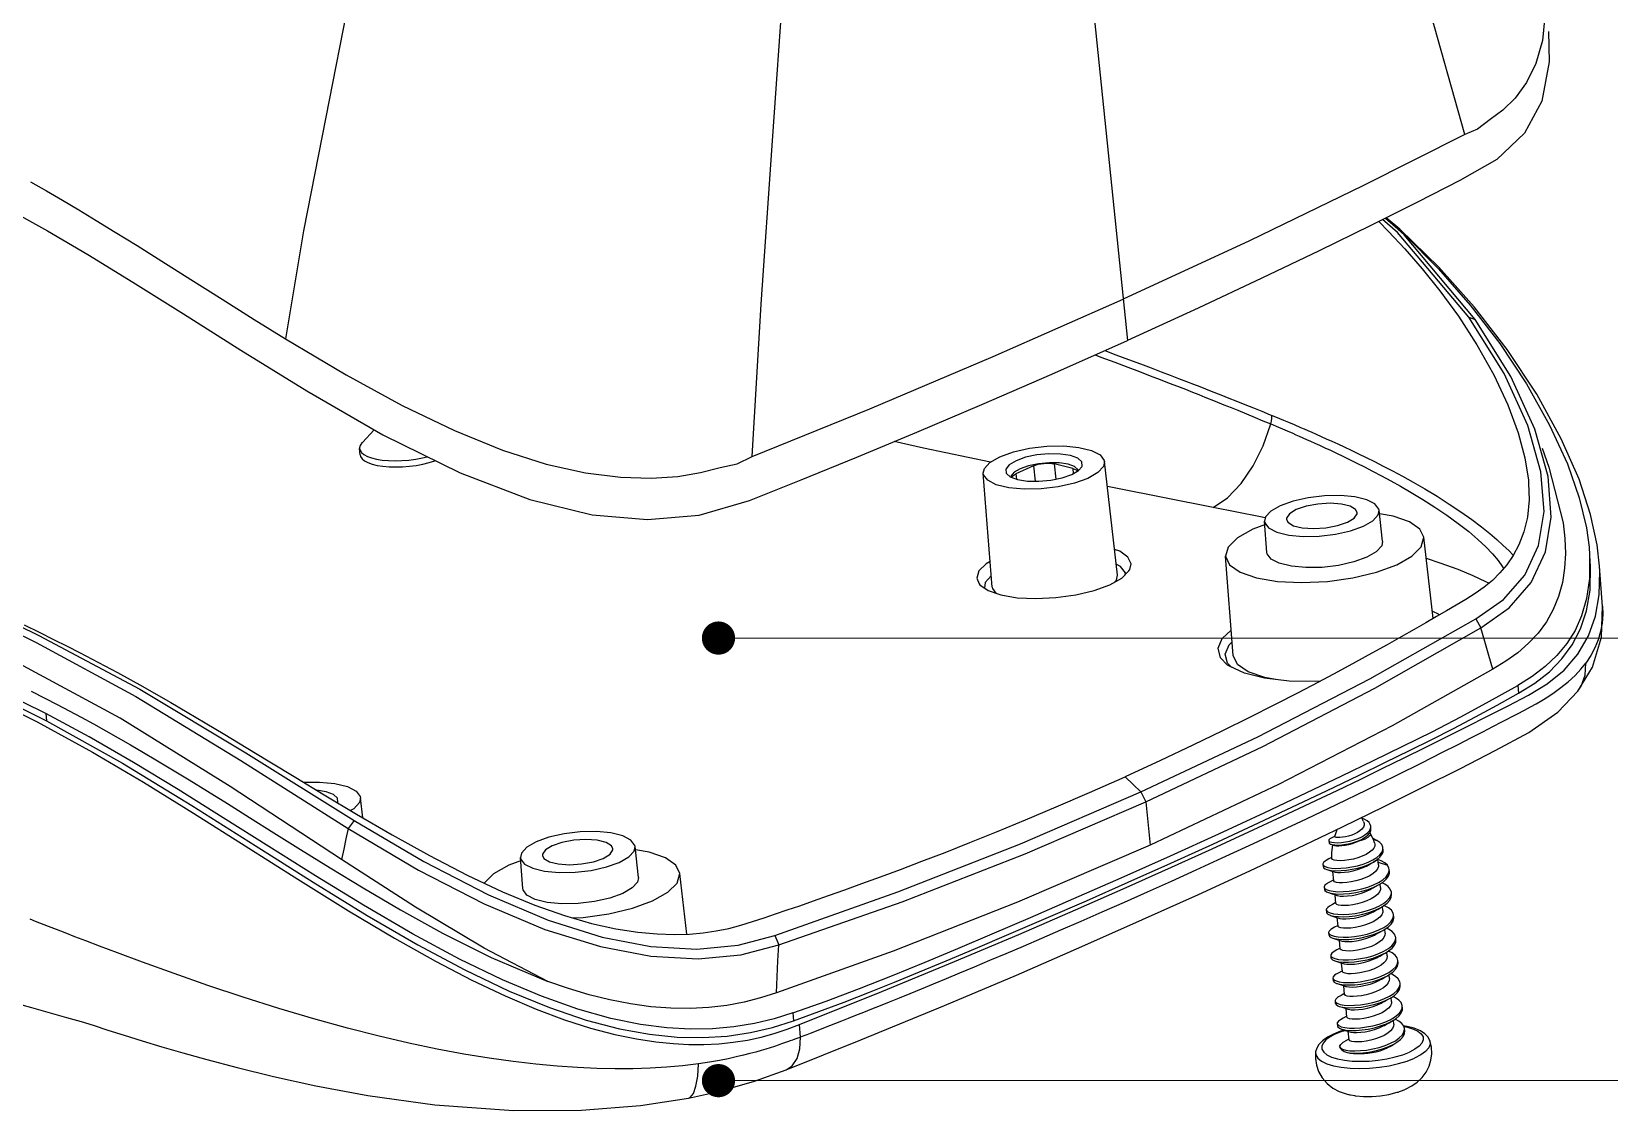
# Model space of a CAD drawing. Header units: millimetres. Extents: x 6239 to 6671, y 1393 to 1694.
# Drawn here: x 6541.1 to 6598.2, y 1492.2 to 1531.2 of the extents above; entities that cross this region are included whole.
import ezdxf

# ---------------------------------------------------------------- set-up
doc = ezdxf.new("R2010")
doc.units = ezdxf.units.MM
doc.layers.add('from', color=7, linetype='Continuous', lineweight=13)
doc.styles.add('ROMAND', font='romand.shx', dxfattribs={"width": 0.75, "bigfont": 'gbcbig.shx'})
doc.dimstyles.new('YanXiu', dxfattribs={"dimtxt": 2.5, "dimasz": 2.2, "dimexe": 1, "dimexo": 0, "dimgap": 0.66, "dimtad": 0, "dimzin": 9, "dimdsep": 46, "dimtxsty": 'ROMAND', "dimblk": 'CLOSEDBLANK', "dimcen": 0, "dimclrd": 3, "dimclre": 3, "dimclrt": 7, "dimazin": 2, "dimtfac": 1, "dimtofl": 0, "dimtmove": 0, "dimatfit": 3, "dimldrblk": 'CLOSEDBLANK', "dimfxl": 0, "dimlwd": 5, "dimlwe": 5, "dimarcsym": 0})

# ---------------------------------------------------------------- blocks, each defined once
blk = doc.blocks.new('_ClosedBlank')
at = {"color": 0, "linetype": 'ByBlock', "lineweight": -2}
for p, q in [((-1, 0.167), (0, 0)), ((-1, 0.167), (-1, -0.167)), ((0, 0), (-1, -0.167))]:
    blk.add_line(p, q, dxfattribs=at)
blk = doc.blocks.new('A$C0C2A059F')
at = {"color": 7, "linetype": 'Continuous'}
for p, q in [((133.769, 71.33), (136.025, 49.351)), ((151.263, 58.658), (149.593, 64.596)), ((153.035, 47.861), (151.437, 50.408)), ((151.438, 50.408), (151.728, 50.299)), ((154.106, 45.514), (153.035, 47.861)), ((139.293, 47.264), (139.805, 47.063)), ((139.805, 47.063), (140.235, 46.893)), ((139.514, 46.795), (139.982, 46.608)), ((139.982, 46.608), (140.375, 46.449)), ((140.235, 46.893), (140.598, 46.749)), ((140.375, 46.449), (140.71, 46.314)), ((140.598, 46.749), (140.91, 46.624)), ((140.91, 46.624), (141.32, 46.459)), ((141.32, 46.459), (141.708, 46.303)), ((140.71, 46.314), (141.003, 46.194)), ((141.003, 46.194), (141.398, 46.032)), ((141.398, 46.032), (141.788, 45.871)), ((141.708, 46.303), (142.088, 46.149)), ((141.788, 45.871), (142.143, 45.724)), ((142.143, 45.724), (142.493, 45.578)), ((142.552, 45.96), (142.895, 45.819)), ((142.895, 45.819), (143.077, 45.743)), ((143.077, 45.743), (143.292, 45.653)), ((143.292, 45.653), (143.546, 45.546)), ((101.468, 44.744), (102.006, 45.313)), ((142.493, 45.578), (142.838, 45.432)), ((142.838, 45.432), (143.02, 45.355)), ((143.02, 45.355), (143.234, 45.264)), ((154.693, 43.419), (154.106, 45.514)), ((155.016, 43.207), (154.422, 45.335)), ((101.373, 44.183), (101.346, 44.463)), ((131.781, 43.685), (130.978, 43.322)), ((131.781, 43.685), (131.848, 42.992)), ((133.562, 43.564), (132.717, 43.773)), ((132.717, 43.773), (132.783, 43.084)), ((133.508, 43.297), (133.816, 43.479)), ((133.562, 43.564), (133.711, 43.503)), ((133.562, 43.564), (133.578, 43.338)), ((133.711, 43.503), (133.753, 43.442)), ((133.816, 43.479), (133.957, 43.643)), ((135.577, 38.75), (134.988, 43.877)), ((129.911, 38.205), (129.513, 43.351)), ((130.57, 43.317), (130.726, 43.19)), ((130.726, 43.19), (131.057, 43.068)), ((130.978, 43.322), (131.007, 43.086)), ((132.566, 43.039), (133.078, 43.145)), ((133.626, 42.897), (132.9, 42.734)), ((133.078, 43.145), (133.508, 43.297)), ((134.237, 43.117), (133.626, 42.897)), ((132.128, 42.642), (131.358, 42.629)), ((132.9, 42.734), (132.128, 42.642)), ((147.548, 40.277), (147.388, 41.675)), ((142.264, 41.035), (141.685, 40.822)), ((142.32, 39.775), (142.211, 41.178)), ((149.835, 36.785), (149.413, 40.46)), ((157.346, 39.154), (157.239, 40.113)), ((135.71, 39.14), (135.52, 39.237)), ((140.801, 35.109), (140.454, 39.6)), ((135.227, 38.314), (135.762, 38.615)), ((135.459, 38.445), (135.529, 38.522)), ((135.529, 38.522), (135.577, 38.75)), ((157.475, 37.337), (157.346, 39.154)), ((129.725, 38.052), (130.299, 37.853)), ((134.521, 38.055), (135.227, 38.314)), ((157.475, 37.344), (157.475, 37.337)), ((151.762, 36.778), (151.989, 36.372)), ((140.541, 34.775), (140.438, 35.181)), ((140.737, 34.577), (140.541, 34.775)), ((156.368, 33.501), (157.021, 34.583)), ((153.654, 33.765), (153.688, 33.41)), ((156.366, 33.498), (156.368, 33.501)), ((87.173, 32.498), (87.206, 32.16)), ((95.979, 30.375), (100.831, 27.298)), ((99.75, 28.817), (101.203, 27.949)), ((101.486, 27.785), (101.382, 28.69)), ((136.627, 28.953), (136.849, 28.505)), ((136.849, 28.505), (137.05, 26.554)), ((146.688, 27.62), (146.589, 27.795)), ((101.1, 27.659), (100.831, 27.298)), ((145.381, 26.939), (145.489, 27.26)), ((146.981, 27.103), (146.971, 27.12)), ((146.981, 27.103), (146.987, 27.09)), ((147.02, 27.3), (147.01, 27.405)), ((113.943, 25.09), (113.782, 26.488)), ((145.116, 26.758), (145.127, 26.653)), ((145.208, 26.585), (145.286, 26.558)), ((145.286, 26.558), (145.245, 26.211)), ((145.286, 26.558), (145.334, 26.54)), ((145.384, 26.949), (145.38, 26.931)), ((145.38, 26.931), (145.381, 26.939)), ((146.485, 26.746), (146.599, 26.809)), ((147.118, 26.816), (147.289, 26.762)), ((147.568, 26.324), (147.558, 26.429)), ((108.659, 25.848), (108.079, 25.636)), ((108.715, 24.588), (108.606, 25.991)), ((144.846, 25.688), (144.871, 25.634)), ((144.846, 25.688), (144.856, 25.583)), ((145.245, 26.211), (145.245, 25.952)), ((147.123, 25.767), (147.013, 25.716)), ((147.232, 25.841), (147.123, 25.767)), ((147.244, 25.854), (147.232, 25.841)), ((147.359, 25.654), (147.334, 25.921)), ((147.347, 25.783), (147.761, 25.638)), ((106.203, 25.196), (107.802, 24.442)), ((116.123, 22.529), (115.808, 25.273)), ((145.296, 25.36), (145.36, 25.338)), ((145.338, 24.942), (145.298, 25.359)), ((145.334, 24.98), (145.307, 24.964)), ((147.851, 25.345), (147.841, 25.45)), ((144.904, 24.65), (144.926, 24.598)), ((144.904, 24.65), (144.914, 24.544)), ((145.368, 24.313), (145.475, 24.277)), ((145.437, 23.914), (145.4, 24.302)), ((147.458, 24.627), (147.441, 24.801)), ((147.928, 24.3), (147.94, 24.423)), ((147.95, 24.318), (147.94, 24.423)), ((145.003, 23.622), (145.013, 23.517)), ((145.433, 23.952), (145.405, 23.937)), ((147.557, 23.6), (147.54, 23.771)), ((145.466, 23.286), (145.574, 23.25)), ((145.535, 22.887), (145.498, 23.275)), ((145.532, 22.925), (145.504, 22.909)), ((148.048, 23.29), (148.038, 23.395)), ((120.102, 22.47), (120.275, 22.039)), ((145.101, 22.595), (145.133, 22.533)), ((145.101, 22.595), (145.111, 22.49)), ((145.565, 22.258), (145.673, 22.223)), ((145.634, 21.86), (145.597, 22.248)), ((147.655, 22.572), (147.639, 22.745)), ((148.131, 22.269), (148.137, 22.368)), ((148.147, 22.263), (148.137, 22.368)), ((145.2, 21.568), (145.212, 21.532)), ((145.2, 21.568), (145.21, 21.463)), ((145.63, 21.898), (145.603, 21.882)), ((147.754, 21.545), (147.737, 21.718)), ((145.664, 21.231), (145.771, 21.195)), ((145.733, 20.832), (145.696, 21.221)), ((145.729, 20.871), (145.701, 20.855)), ((147.853, 20.518), (147.836, 20.688)), ((148.246, 21.236), (148.236, 21.341)), ((145.299, 20.54), (145.309, 20.435)), ((145.762, 20.204), (145.87, 20.168)), ((145.831, 19.805), (145.794, 20.193)), ((148.344, 20.209), (148.334, 20.314)), ((145.397, 19.513), (145.422, 19.459)), ((145.397, 19.513), (145.408, 19.408)), ((145.828, 19.843), (145.8, 19.828)), ((147.951, 19.49), (147.935, 19.663)), ((148.424, 19.175), (148.433, 19.286)), ((148.443, 19.181), (148.433, 19.286)), ((120.904, 18.965), (120.938, 18.61)), ((122.58, 18.395), (123.118, 18.607)), ((145.861, 19.177), (145.969, 19.141)), ((145.93, 18.778), (145.893, 19.166)), ((145.926, 18.816), (145.899, 18.8)), ((148.05, 18.463), (148.033, 18.637)), ((121.488, 17.966), (121.176, 17.846)), ((121.252, 17.875), (121.213, 18.438)), ((145.645, 18.138), (145.325, 18.011)), ((145.496, 18.486), (145.506, 18.453)), ((145.496, 18.486), (145.506, 18.381)), ((145.828, 18.192), (145.645, 18.138)), ((145.96, 18.149), (146.067, 18.114)), ((146.029, 17.751), (145.992, 18.139)), ((148.542, 18.154), (148.532, 18.259)), ((145.997, 17.773), (145.856, 17.694)), ((146.025, 17.789), (145.997, 17.773)), ((147.866, 17.434), (147.715, 17.372)), ((147.907, 17.597), (148.122, 17.711)), ((116.205, 15.119), (116.276, 15.149)), ((116.276, 15.149), (116.42, 15.331)), ((146.287, 15.226), (146.342, 15.217)), ((148.25, 15.394), (148.304, 15.415)), ((148.549, 15.509), (148.574, 15.519))]:
    blk.add_line(p, q, dxfattribs=at)
for points in [[(86.488, 56.511), (87.205, 56.104), (87.923, 55.686), (88.659, 55.251), (89.444, 54.777), (90.311, 54.247), (91.292, 53.637), (92.42, 52.929), (93.716, 52.109), (95.134, 51.211), (96.59, 50.293), (97.999, 49.419)], [(85.622, 55.209), (87.25, 54.301), (89.068, 53.233), (91.104, 51.987), (93.394, 50.547), (95.987, 48.905), (98.955, 47.069), (102.396, 45.088)], [(119.075, 44.112), (119.48, 50.987), (119.98, 58.163), (120.509, 65.681)], [(100.885, 64.911), (99.816, 59.445), (98.818, 54.299), (97.999, 49.419)], [(154.886, 64.156), (154.77, 62.903), (154.473, 61.858), (154.047, 61), (153.537, 60.302), (152.976, 59.76), (152.401, 59.332), (151.836, 58.891), (151.263, 58.658)], [(155.031, 63.306), (155.072, 61.942), (154.731, 60.156), (153.949, 58.712), (152.705, 57.522), (151.036, 56.572), (149.122, 55.599), (147.01, 54.544), (144.675, 53.4), (142.089, 52.159), (139.219, 50.812), (136.025, 49.351)], [(151.263, 58.658), (146.65, 56.332), (141.531, 53.856), (135.833, 51.221)], [(151.727, 50.298), (148.524, 54.124), (147.672, 54.875)], [(147.682, 54.88), (148.561, 54.103), (150.076, 52.58), (151.504, 50.949)], [(153.174, 48.947), (151.684, 50.874), (150.085, 52.667), (148.328, 54.377), (147.708, 54.892)], [(147.37, 54.724), (147.812, 54.28), (148.555, 53.485), (149.331, 52.593), (150.136, 51.588), (150.972, 50.441)], [(151.437, 50.408), (148.224, 54.221), (147.548, 54.813)], [(119.075, 44.112), (124.381, 46.268), (129.964, 48.629), (135.833, 51.221)], [(151.504, 50.949), (152.834, 49.217), (154.046, 47.391), (155.09, 45.526), (155.889, 43.772), (156.425, 42.233), (156.749, 40.88), (156.869, 40.017)], [(150.972, 50.441), (151.805, 49.159), (152.572, 47.797), (153.208, 46.439), (153.675, 45.173), (153.975, 44.04), (154.13, 43.038), (154.142, 42.904)], [(154.422, 45.335), (153.34, 47.718), (151.727, 50.298)], [(97.999, 49.419), (100.735, 47.795), (103.271, 46.407), (105.625, 45.278), (107.791, 44.398), (109.768, 43.767), (111.55, 43.371), (113.13, 43.174), (114.512, 43.134), (115.71, 43.207), (116.743, 43.386), (117.627, 43.617), (118.403, 43.782), (119.075, 44.112)], [(102.396, 45.088), (105.88, 43.364), (109.029, 42.164), (111.848, 41.479), (114.354, 41.261), (116.684, 41.464), (118.956, 42.119), (121.282, 43.05), (123.798, 44.077), (126.515, 45.207), (129.447, 46.453), (132.612, 47.828), (136.025, 49.351)], [(134.557, 48.696), (134.823, 48.598), (135.457, 48.362), (136.037, 48.145), (136.568, 47.944), (137.055, 47.758), (137.501, 47.586), (137.912, 47.426), (138.29, 47.279), (138.637, 47.143), (138.956, 47.017), (139.247, 46.902), (139.514, 46.795)], [(134.994, 48.891), (135.494, 48.707), (136.076, 48.492), (136.608, 48.293), (137.095, 48.109), (137.543, 47.939), (137.955, 47.782), (138.334, 47.636), (138.682, 47.501), (139.001, 47.378), (139.293, 47.264)], [(157.239, 40.113), (156.942, 41.486), (156.419, 43.077), (155.616, 44.907), (154.512, 46.92), (153.174, 48.947)], [(100.525, 25.903), (95.499, 29.199), (90.538, 32.278), (85.951, 34.748), (80.979, 37.125), (75.474, 39.499), (69.374, 41.817), (62.705, 43.972), (56.13, 45.702), (50.276, 46.897), (45.193, 47.654), (40.708, 48.088), (36.737, 48.277), (33.204, 48.279), (30.057, 48.14), (27.051, 47.699), (24.073, 46.774), (21.478, 45.421)], [(86.514, 33.498), (87.124, 33.188), (87.68, 32.903), (88.223, 32.619), (88.771, 32.327), (89.325, 32.025), (89.879, 31.718), (90.435, 31.403), (91, 31.078), (91.588, 30.734), (92.214, 30.363), (92.893, 29.954), (93.641, 29.498), (94.468, 28.989), (95.378, 28.423)], [(84.025, 33.509), (86.777, 32.117), (89.287, 30.747), (91.585, 29.39), (93.844, 27.992), (96.18, 26.512), (98.549, 25.007), (100.84, 23.582)], [(87.173, 32.498), (81.081, 35.498), (73.699, 38.699), (65.521, 41.679), (57.049, 44.115), (48.768, 45.816), (41.123, 46.744), (34.498, 47.001), (29.216, 46.809)], [(29.248, 46.471), (33.019, 46.649), (37.308, 46.626), (42.193, 46.326), (47.84, 45.639), (54.303, 44.435), (61.128, 42.709), (67.505, 40.694), (73.235, 38.566), (78.382, 36.405), (83.02, 34.259), (87.206, 32.16)], [(142.088, 46.149), (142.47, 45.994), (142.552, 45.96)], [(142.493, 45.578), (142.524, 45.707), (142.543, 45.836), (142.549, 45.961)], [(139.9, 41.8), (140.54, 42.244), (141.151, 42.882), (141.698, 43.681), (142.154, 44.596), (142.493, 45.578)], [(143.234, 45.264), (143.487, 45.154), (143.628, 45.093), (143.778, 45.027), (143.938, 44.957), (144.108, 44.881), (144.291, 44.799), (144.489, 44.71), (144.702, 44.613), (144.934, 44.506), (145.185, 44.389), (145.456, 44.262), (145.746, 44.123), (146.053, 43.974), (146.379, 43.812), (146.726, 43.638), (147.096, 43.447), (147.49, 43.24), (147.91, 43.012), (148.359, 42.762), (148.84, 42.483), (149.357, 42.171), (149.902, 41.825), (150.445, 41.46), (150.961, 41.087), (151.435, 40.717), (151.851, 40.363), (152.206, 40.031), (152.509, 39.714), (152.763, 39.411), (152.966, 39.125), (153.011, 39.044)], [(143.546, 45.546), (143.838, 45.422), (143.998, 45.353), (144.169, 45.279), (144.353, 45.199), (144.551, 45.111), (144.766, 45.016), (144.999, 44.912), (145.251, 44.797), (145.523, 44.672), (145.815, 44.537), (146.123, 44.391), (146.451, 44.234), (146.8, 44.063), (147.173, 43.878), (147.57, 43.676), (147.993, 43.455), (148.446, 43.212), (148.932, 42.943), (149.455, 42.642), (150.006, 42.31), (150.558, 41.961), (151.086, 41.609), (151.574, 41.263), (152.006, 40.936), (152.381, 40.635), (152.709, 40.354), (152.995, 40.093), (153.239, 39.856), (153.445, 39.642), (153.447, 39.64)], [(101.468, 44.744), (101.445, 44.719), (101.372, 44.606), (101.345, 44.495), (101.346, 44.463)], [(101.346, 44.463), (101.365, 44.388), (101.431, 44.287), (101.542, 44.195), (101.695, 44.112), (101.887, 44.043), (102.114, 43.987), (102.37, 43.946), (102.65, 43.921), (102.948, 43.913), (103.256, 43.921), (103.569, 43.946), (103.878, 43.988), (104.178, 44.044), (104.397, 44.098)], [(101.373, 44.183), (101.392, 44.108), (101.458, 44.007), (101.569, 43.914), (101.722, 43.832), (101.914, 43.762), (102.141, 43.706), (102.397, 43.666), (102.677, 43.641), (102.974, 43.633), (103.283, 43.641), (103.596, 43.666), (103.905, 43.707), (104.205, 43.764), (104.488, 43.834), (104.748, 43.916), (104.757, 43.92)], [(129.83, 43.848), (126.814, 44.489), (125.489, 44.78)], [(130.265, 44.098), (130.876, 44.318), (131.602, 44.481), (132.374, 44.573), (133.144, 44.586), (133.833, 44.521), (134.402, 44.381), (134.79, 44.18), (134.977, 43.93), (134.988, 43.877)], [(133.957, 43.643), (133.97, 43.674), (133.956, 43.862), (133.775, 44.025), (133.445, 44.147), (132.998, 44.217), (132.478, 44.227), (131.935, 44.176), (131.424, 44.07), (130.993, 43.918)], [(154.745, 44.482), (155.058, 43.622), (155.705, 41.104)], [(129.513, 43.35), (129.56, 43.559), (129.814, 43.838), (130.265, 44.098)], [(130.993, 43.918), (130.686, 43.736), (130.532, 43.542), (130.546, 43.353), (130.57, 43.317)], [(131.171, 43.555), (130.899, 43.394), (130.762, 43.222), (130.766, 43.176)], [(133.63, 43.65), (133.338, 43.758), (132.943, 43.819), (132.483, 43.828), (132.003, 43.783), (131.551, 43.689), (131.171, 43.555)], [(131.781, 43.685), (131.992, 43.755), (132.244, 43.796), (132.498, 43.802), (132.717, 43.773)], [(133.793, 43.465), (133.79, 43.505), (133.63, 43.65)], [(134.988, 43.877), (134.942, 43.656), (134.688, 43.377), (134.237, 43.117)], [(131.358, 42.629), (130.669, 42.694), (130.1, 42.834), (129.711, 43.035), (129.525, 43.285), (129.513, 43.35)], [(130.807, 43.16), (130.84, 43.234), (130.978, 43.322)], [(131.057, 43.068), (131.504, 42.998), (132.024, 42.988), (132.566, 43.039)], [(154.142, 42.904), (154.16, 42.152), (154.085, 41.372), (153.924, 40.697), (153.704, 40.122), (153.444, 39.635), (153.156, 39.215), (152.843, 38.846), (152.504, 38.511), (152.132, 38.2), (151.729, 37.912), (151.301, 37.647), (150.865, 37.389), (150.432, 37.133), (149.983, 36.871), (149.499, 36.591), (148.965, 36.284), (148.38, 35.952), (147.748, 35.597), (147.064, 35.217), (146.323, 34.811), (145.519, 34.376), (144.645, 33.91), (143.695, 33.412), (142.661, 32.88), (141.536, 32.312), (140.309, 31.706), (138.97, 31.06), (137.509, 30.371), (135.915, 29.641)], [(151.761, 36.777), (153.009, 37.645), (153.969, 38.746), (154.592, 40.085), (154.835, 41.621), (154.693, 43.419)], [(151.988, 36.371), (153.262, 37.27), (154.255, 38.413), (154.902, 39.795), (155.158, 41.371), (155.016, 43.207)], [(139.9, 41.8), (135.496, 42.674), (135.117, 42.752)], [(147.388, 41.675), (147.377, 41.726), (147.201, 41.962), (146.834, 42.152), (146.296, 42.285), (145.644, 42.346), (144.916, 42.333), (144.186, 42.247), (143.5, 42.092), (142.922, 41.884)], [(142.244, 41.332), (142.026, 41.379), (139.9, 41.8)], [(142.922, 41.884), (142.496, 41.639), (142.256, 41.374), (142.211, 41.178)], [(143.644, 41.706), (143.339, 41.52), (143.209, 41.32), (143.207, 41.27)], [(146.393, 41.575), (146.329, 41.707), (146.079, 41.86), (145.683, 41.958), (145.17, 41.993), (144.623, 41.958), (144.089, 41.858), (143.644, 41.706)], [(145.956, 41.135), (146.261, 41.322), (146.391, 41.522), (146.393, 41.575)], [(146.678, 40.957), (147.104, 41.203), (147.344, 41.467), (147.388, 41.675)], [(149.413, 40.46), (149.232, 40.827), (148.757, 41.159), (148.021, 41.415), (147.405, 41.519)], [(86.191, 36.501), (86.878, 36.165), (87.525, 35.845), (88.133, 35.539), (88.695, 35.251), (89.266, 34.954), (89.834, 34.653), (90.407, 34.345), (90.977, 34.033), (91.552, 33.714), (92.157, 33.372), (92.825, 32.989), (93.563, 32.559), (94.37, 32.081), (95.253, 31.552), (96.222, 30.965), (97.287, 30.316), (98.457, 29.602), (99.75, 28.817)], [(76.644, 40.815), (82.003, 38.394), (86.851, 36.018), (91.415, 33.591), (96.205, 30.713), (101.099, 27.659)], [(141.685, 40.822), (140.997, 40.434), (140.577, 40.018), (140.454, 39.6)], [(142.211, 41.178), (142.223, 41.116), (142.399, 40.88), (142.766, 40.69), (143.304, 40.557), (143.956, 40.495), (144.684, 40.508), (145.414, 40.595), (146.1, 40.749), (146.678, 40.957)], [(143.207, 41.27), (143.271, 41.135), (143.521, 40.981), (143.917, 40.883), (144.43, 40.849), (144.977, 40.883), (145.511, 40.983), (145.956, 41.135)], [(155.705, 41.104), (155.78, 40.408), (155.801, 39.726), (155.764, 39.059), (155.663, 38.409), (155.492, 37.783), (155.251, 37.19), (154.941, 36.639), (154.569, 36.132), (154.139, 35.666), (153.653, 35.242), (153.112, 34.859), (152.53, 34.504)], [(76.673, 40.499), (81.942, 38.071), (86.732, 35.709), (91.237, 33.265), (95.979, 30.375)], [(147.548, 40.277), (147.504, 40.067), (147.262, 39.8), (146.831, 39.552)], [(148.185, 39.217), (148.873, 39.606), (149.292, 40.022), (149.413, 40.46)], [(156.869, 40.017), (156.896, 39.664), (156.889, 38.594), (156.759, 37.684), (156.534, 36.914), (156.235, 36.251), (155.866, 35.661), (155.419, 35.12), (154.894, 34.621), (154.302, 34.17), (153.654, 33.765)], [(129.821, 39.364), (129.637, 39.261), (129.309, 38.935), (129.215, 38.614), (129.321, 38.354)], [(136.128, 39.008), (136.184, 39.263), (136.041, 39.566), (135.673, 39.824), (135.444, 39.903)], [(140.454, 39.6), (140.637, 39.213), (141.112, 38.88), (141.848, 38.625), (142.795, 38.465), (143.887, 38.411), (145.05, 38.466), (146.206, 38.628), (147.275, 38.884), (148.185, 39.217)], [(146.831, 39.552), (146.248, 39.341), (145.555, 39.186), (144.817, 39.098), (144.082, 39.085), (143.424, 39.147), (142.88, 39.281), (142.509, 39.473), (142.331, 39.712), (142.32, 39.774)], [(152.344, 38.377), (152.212, 38.447), (151.637, 38.715), (150.955, 38.997), (150.152, 39.293), (149.523, 39.501)], [(153.688, 33.41), (154.421, 33.869), (155.077, 34.383), (155.644, 34.959), (156.113, 35.599), (156.485, 36.315), (156.756, 37.129), (156.914, 38.064), (156.94, 39.145), (156.906, 39.627)], [(129.872, 38.711), (129.602, 38.414), (129.569, 38.162)], [(135.919, 38.771), (135.928, 38.848), (135.71, 39.14)], [(135.762, 38.615), (136.089, 38.941), (136.128, 39.008)], [(157.156, 36.9), (157.326, 37.861), (157.357, 38.919), (157.346, 39.154)], [(129.321, 38.354), (129.357, 38.31), (129.725, 38.052)], [(129.911, 38.205), (129.923, 38.138), (130.078, 37.93)], [(130.299, 37.853), (131.037, 37.729), (131.882, 37.687), (132.793, 37.73), (133.685, 37.855), (134.521, 38.055)], [(149.796, 37.123), (150.05, 37.006), (150.113, 36.947)], [(157.475, 37.337), (157.487, 36.982), (157.46, 36.581), (157.39, 36.194), (157.28, 35.824), (157.133, 35.467), (156.946, 35.117), (156.718, 34.772)], [(157.021, 34.583), (157.426, 35.943), (157.475, 37.344)], [(86.709, 23.102), (86.463, 23.198)], [(121.213, 18.438), (124.93, 19.935), (128.212, 21.291), (131.111, 22.517), (133.679, 23.626), (135.963, 24.632), (138.012, 25.549), (139.855, 26.386), (141.509, 27.147), (142.99, 27.837), (144.31, 28.46), (145.489, 29.022), (146.559, 29.536), (147.557, 30.021), (148.518, 30.492), (149.464, 30.959), (150.403, 31.427), (151.34, 31.897), (152.277, 32.371), (153.209, 32.847), (154.128, 33.322), (154.985, 33.834), (155.74, 34.453), (156.365, 35.18), (156.839, 36.005), (157.156, 36.9)], [(136.627, 28.953), (141.904, 31.447), (146.97, 34.062), (151.761, 36.777)], [(136.849, 28.505), (142.132, 31.008), (147.198, 33.638), (151.988, 36.371)], [(152.53, 34.504), (152.348, 35.123), (152.167, 35.746), (151.988, 36.371)], [(140.545, 34.683), (140.222, 35.009), (140.113, 35.44), (140.307, 35.89), (140.712, 36.261)], [(140.438, 35.181), (140.622, 35.605), (140.754, 35.727)], [(142.718, 34.033), (142.221, 34.117), (141.472, 34.377), (140.987, 34.716), (140.801, 35.109)], [(152.53, 34.504), (147.975, 31.939), (142.839, 29.291), (137.05, 26.554)], [(141.309, 34.314), (140.626, 34.629), (140.545, 34.683)], [(144.743, 33.962), (144.526, 33.946), (143.319, 33.964), (142.219, 34.09), (141.309, 34.314)], [(153.638, 32.481), (153.947, 32.643), (154.228, 32.794), (154.479, 32.933), (154.73, 33.08), (155.001, 33.249), (155.291, 33.442), (155.602, 33.667), (155.929, 33.931), (156.236, 34.215), (156.497, 34.494), (156.718, 34.772)], [(156.368, 33.501), (156.517, 33.731), (156.696, 34.231), (156.718, 34.772)], [(120.613, 16.402), (123.979, 17.747), (127.757, 19.302), (131.006, 20.678), (133.967, 21.964), (136.708, 23.182), (139.227, 24.322), (141.55, 25.394), (143.711, 26.409), (145.729, 27.375), (147.617, 28.296), (149.39, 29.175), (151.058, 30.016), (152.63, 30.822), (154.143, 31.635), (155.457, 32.559), (156.366, 33.498)], [(120.904, 18.965), (122.412, 19.505), (123.916, 20.066), (125.408, 20.66), (126.88, 21.268), (128.357, 21.885), (129.917, 22.543), (131.643, 23.281), (133.602, 24.13), (135.742, 25.073), (137.96, 26.066), (140.154, 27.066), (142.228, 28.028), (144.088, 28.905), (145.698, 29.675), (147.13, 30.368), (148.465, 31.022), (149.777, 31.673), (151.084, 32.343), (152.378, 33.047), (153.654, 33.765)], [(120.938, 18.61), (122.087, 19.026), (123.235, 19.456), (124.374, 19.903), (125.501, 20.359), (126.633, 20.825), (127.83, 21.324), (129.157, 21.882), (130.67, 22.524), (132.358, 23.249), (134.171, 24.039), (136.059, 24.873), (137.976, 25.733), (139.877, 26.598), (141.716, 27.448), (143.453, 28.262), (145.046, 29.02), (146.455, 29.698), (147.674, 30.292), (148.757, 30.824), (149.764, 31.324), (150.753, 31.824), (151.739, 32.338), (152.719, 32.869), (153.688, 33.41)], [(120.904, 18.965), (120.064, 18.7), (119.174, 18.485), (118.241, 18.332), (117.279, 18.246), (116.283, 18.231), (115.215, 18.293), (114.033, 18.447), (112.698, 18.72), (111.197, 19.14), (109.557, 19.719), (107.791, 20.464), (105.856, 21.403), (103.733, 22.548), (101.522, 23.835), (99.352, 25.162), (97.247, 26.485), (95.185, 27.788), (93.146, 29.061), (91.127, 30.285), (89.134, 31.438), (87.173, 32.498)], [(87.206, 32.16), (90.634, 30.249), (93.762, 28.343), (96.621, 26.537), (99.252, 24.873), (101.692, 23.374), (103.972, 22.049), (106.104, 20.907), (108.092, 19.956), (109.917, 19.205), (111.578, 18.645), (113.078, 18.253), (114.438, 18.004), (115.684, 17.876), (116.843, 17.852), (117.942, 17.92), (118.994, 18.077), (119.994, 18.311), (120.938, 18.61)], [(123.118, 18.607), (123.423, 18.728), (123.755, 18.86), (124.11, 19.002), (124.481, 19.15), (124.869, 19.307), (125.282, 19.474), (125.726, 19.654), (126.205, 19.849), (126.723, 20.061), (127.268, 20.285), (127.843, 20.523), (128.457, 20.778), (129.115, 21.053), (129.811, 21.346), (130.545, 21.657), (131.325, 21.989), (132.15, 22.343), (133.017, 22.718), (133.929, 23.115), (134.885, 23.534), (135.883, 23.975), (136.924, 24.439), (138.007, 24.925), (139.133, 25.435), (140.303, 25.969), (141.522, 26.531), (142.791, 27.122), (144.104, 27.74), (145.456, 28.384), (146.84, 29.053), (148.182, 29.709), (149.321, 30.274), (150.225, 30.727), (150.957, 31.097), (151.563, 31.406), (152.078, 31.67), (152.529, 31.903), (152.933, 32.113), (153.638, 32.481)], [(85.648, 19.46), (86.532, 19.212), (87.364, 18.978), (88.107, 18.768), (88.773, 18.573), (89.314, 18.407), (89.976, 18.191), (90.708, 17.962), (91.531, 17.708), (92.417, 17.442), (93.367, 17.165), (94.451, 16.862), (95.822, 16.498), (97.449, 16.099), (99.364, 15.678), (101.716, 15.24), (104.737, 14.821), (108.3, 14.56), (111.364, 14.569), (114.03, 14.781), (116.205, 15.119)], [(98.812, 29.387), (99.539, 29.4), (100.228, 29.334), (100.797, 29.194), (101.185, 28.993), (101.372, 28.743), (101.382, 28.69)], [(107.802, 24.442), (109.263, 23.834), (110.595, 23.364), (111.811, 23.014), (112.919, 22.768), (113.911, 22.614), (114.786, 22.534), (115.554, 22.512), (116.24, 22.532), (116.865, 22.586), (117.453, 22.671), (118.02, 22.784), (118.567, 22.926), (119.093, 23.092), (119.613, 23.265), (120.127, 23.438), (120.657, 23.618), (121.225, 23.813), (121.848, 24.03), (122.525, 24.268), (123.252, 24.526), (124.032, 24.808), (124.87, 25.115), (125.772, 25.451), (126.742, 25.819), (127.785, 26.222), (128.907, 26.665), (130.114, 27.151), (131.412, 27.685), (132.807, 28.274), (134.306, 28.924), (135.915, 29.641)], [(135.915, 29.641), (136.273, 29.286), (136.627, 28.953)], [(100.351, 28.456), (100.365, 28.487), (100.351, 28.675), (100.17, 28.838), (99.84, 28.96), (99.403, 29.028)], [(101.382, 28.69), (101.336, 28.47), (101.082, 28.19), (100.939, 28.107)], [(120.102, 22.47), (125.659, 24.431), (131.19, 26.606), (136.627, 28.953)], [(120.275, 22.039), (125.85, 23.991), (131.4, 26.158), (136.849, 28.505)], [(95.378, 28.423), (96.378, 27.797), (97.474, 27.108), (98.681, 26.352), (100.018, 25.523), (101.51, 24.615)], [(101.203, 27.949), (102.809, 27.017), (104.507, 26.075), (106.203, 25.196)], [(100.831, 27.298), (100.729, 26.832), (100.626, 26.366), (100.525, 25.903)], [(100.831, 27.298), (104.008, 25.424), (106.968, 23.894), (109.717, 22.736), (112.218, 21.966), (114.496, 21.535), (116.635, 21.412), (118.568, 21.591), (120.275, 22.039)], [(101.099, 27.659), (104.25, 25.815), (107.167, 24.301), (109.856, 23.157), (112.292, 22.395), (114.501, 21.967), (116.571, 21.845), (118.439, 22.022), (120.102, 22.47)], [(113.782, 26.488), (113.772, 26.539), (113.596, 26.775), (113.229, 26.965), (112.69, 27.098), (112.039, 27.159), (111.311, 27.146), (110.581, 27.06), (109.895, 26.906), (109.317, 26.698)], [(145.116, 26.758), (145.123, 26.739), (145.167, 26.703), (145.252, 26.676), (145.371, 26.66), (145.52, 26.657), (145.691, 26.667), (145.876, 26.693), (146.069, 26.733), (146.26, 26.786), (146.441, 26.852), (146.607, 26.928), (146.75, 27.013), (146.865, 27.105), (146.948, 27.2), (146.997, 27.296)], [(146.607, 27.269), (146.518, 27.193), (146.41, 27.122), (146.284, 27.059), (146.149, 27.004), (146.008, 26.959), (145.869, 26.925), (145.738, 26.902), (145.62, 26.89), (145.52, 26.888), (145.445, 26.896), (145.397, 26.911), (145.38, 26.931)], [(147.01, 27.405), (146.99, 27.482), (146.936, 27.566), (146.853, 27.643), (146.743, 27.71), (146.614, 27.766), (146.603, 27.77)], [(146.688, 27.62), (146.718, 27.531), (146.714, 27.445), (146.676, 27.356), (146.607, 27.269)], [(146.689, 26.863), (146.76, 26.908), (146.875, 27), (146.958, 27.095)], [(146.987, 27.09), (146.992, 27.027), (146.956, 26.962), (146.882, 26.898), (146.773, 26.839)], [(146.958, 27.095), (147.007, 27.191), (147.021, 27.286), (147.02, 27.3)], [(147.186, 26.65), (147.145, 26.759), (146.981, 27.103)], [(146.997, 27.296), (147.011, 27.391), (147.01, 27.405)], [(109.317, 26.698), (108.891, 26.452), (108.651, 26.188), (108.606, 25.991)], [(110.039, 26.519), (109.734, 26.333), (109.604, 26.133), (109.602, 26.083)], [(112.787, 26.388), (112.724, 26.52), (112.474, 26.673), (112.077, 26.771), (111.565, 26.806), (111.017, 26.772), (110.483, 26.671), (110.039, 26.519)], [(112.35, 25.949), (112.656, 26.135), (112.785, 26.335), (112.787, 26.388)], [(113.073, 25.77), (113.499, 26.016), (113.739, 26.28), (113.782, 26.488)], [(137.05, 26.554), (131.06, 23.969), (125.44, 21.756), (120.167, 19.878)], [(145.199, 26.851), (145.163, 26.828), (145.121, 26.782), (145.116, 26.758)], [(145.127, 26.653), (145.133, 26.634), (145.178, 26.598), (145.208, 26.585)], [(145.386, 26.954), (145.287, 26.899), (145.199, 26.851)], [(145.208, 26.585), (145.262, 26.57), (145.381, 26.555), (145.53, 26.551), (145.701, 26.562), (145.886, 26.588), (146.079, 26.628), (146.27, 26.681), (146.451, 26.747), (146.617, 26.823), (146.689, 26.863)], [(145.334, 26.54), (145.373, 26.53), (145.462, 26.519), (145.576, 26.518), (145.711, 26.528), (145.86, 26.549), (146.019, 26.582), (146.181, 26.626), (146.338, 26.681), (146.485, 26.746)], [(146.485, 26.746), (146.64, 26.788), (146.773, 26.839)], [(146.599, 26.809), (146.636, 26.831), (146.689, 26.863)], [(147.186, 26.65), (147.197, 26.599), (147.19, 26.505), (147.148, 26.41), (147.07, 26.315), (146.96, 26.224)], [(147.289, 26.762), (147.113, 26.845), (147.103, 26.848)], [(147.558, 26.429), (147.554, 26.459), (147.507, 26.57), (147.418, 26.672), (147.289, 26.762)], [(147.507, 26.223), (147.554, 26.343), (147.558, 26.429)], [(109.846, 20.38), (106.968, 21.889), (103.864, 23.746), (100.525, 25.903)], [(108.606, 25.991), (108.617, 25.929), (108.794, 25.693), (109.161, 25.503), (109.699, 25.37), (110.35, 25.308), (111.079, 25.321), (111.809, 25.408), (112.495, 25.562), (113.073, 25.77)], [(109.602, 26.083), (109.666, 25.948), (109.915, 25.794), (110.312, 25.696), (110.825, 25.662), (111.372, 25.696), (111.906, 25.796), (112.35, 25.949)], [(115.808, 25.273), (115.627, 25.64), (115.152, 25.973), (114.416, 26.228), (113.8, 26.332)], [(144.992, 25.855), (144.948, 25.829), (144.872, 25.762), (144.846, 25.696), (144.846, 25.688)], [(144.871, 25.634), (144.946, 25.581), (145.068, 25.539), (145.232, 25.511), (145.431, 25.498), (145.658, 25.501), (145.904, 25.523), (146.161, 25.562), (146.419, 25.619), (146.668, 25.692), (146.9, 25.779), (147.106, 25.879), (147.28, 25.988)], [(145.245, 25.995), (145.116, 25.923), (144.992, 25.855)], [(145.023, 25.45), (145.078, 25.434), (145.242, 25.406), (145.441, 25.392), (145.668, 25.396), (145.915, 25.418), (146.171, 25.457), (146.429, 25.514), (146.678, 25.587), (146.91, 25.674), (147.131, 25.782)], [(146.96, 26.224), (146.809, 26.131), (146.63, 26.048), (146.431, 25.976), (146.224, 25.92), (146.017, 25.879), (145.818, 25.855), (145.637, 25.846), (145.484, 25.852), (145.365, 25.871), (145.284, 25.901), (145.247, 25.94), (145.245, 25.952)], [(147.359, 25.654), (147.357, 25.583), (147.315, 25.471), (147.23, 25.359), (147.105, 25.252), (146.946, 25.153), (146.76, 25.065), (146.555, 24.989), (146.341, 24.929), (146.128, 24.885), (145.924, 24.857), (145.74, 24.846), (145.583, 24.849), (145.461, 24.866), (145.378, 24.895), (145.34, 24.932), (145.338, 24.942)], [(146.897, 25.649), (147.015, 25.717), (147.131, 25.782)], [(147.131, 25.782), (147.29, 25.883), (147.425, 25.999), (147.517, 26.118), (147.564, 26.238), (147.568, 26.324)], [(147.28, 25.988), (147.415, 26.104), (147.507, 26.223)], [(147.761, 25.638), (147.645, 25.748), (147.483, 25.846), (147.335, 25.906)], [(108.079, 25.636), (107.391, 25.247), (106.974, 24.833)], [(113.943, 25.09), (113.899, 24.88), (113.656, 24.613), (113.226, 24.365)], [(114.579, 24.031), (115.267, 24.419), (115.687, 24.835), (115.808, 25.273)], [(144.856, 25.583), (144.881, 25.529), (144.956, 25.476), (145.023, 25.45)], [(144.926, 24.598), (145.003, 24.54), (145.131, 24.493), (145.306, 24.461), (145.521, 24.445), (145.768, 24.448), (146.037, 24.471), (146.319, 24.513), (146.604, 24.575), (146.879, 24.655), (147.135, 24.752), (147.363, 24.862), (147.554, 24.984), (147.701, 25.114), (147.797, 25.248)], [(145.023, 25.45), (145.156, 25.406), (145.296, 25.36)], [(145.307, 24.964), (145.179, 24.893), (145.056, 24.825)], [(145.36, 25.338), (145.396, 25.328), (145.505, 25.312), (145.647, 25.309), (145.818, 25.32), (146.01, 25.346), (146.212, 25.388), (146.419, 25.445), (146.622, 25.517), (146.812, 25.603), (146.897, 25.649)], [(147.365, 24.753), (147.564, 24.879), (147.711, 25.009), (147.807, 25.143), (147.85, 25.278), (147.851, 25.345)], [(147.841, 25.45), (147.828, 25.514), (147.761, 25.638)], [(147.797, 25.248), (147.84, 25.383), (147.841, 25.45)], [(101.51, 24.615), (103.185, 23.632), (105.09, 22.575), (107.287, 21.468), (109.846, 20.38)], [(113.226, 24.365), (112.642, 24.155), (111.95, 23.999), (111.212, 23.911), (110.477, 23.898), (109.819, 23.96), (109.275, 24.095), (108.904, 24.286), (108.726, 24.525), (108.715, 24.588)], [(145.056, 24.825), (145.024, 24.807), (144.937, 24.735), (144.904, 24.664), (144.904, 24.65)], [(144.914, 24.544), (144.936, 24.493), (145.013, 24.435), (145.096, 24.401)], [(145.003, 23.622), (145.009, 23.597), (145.064, 23.535), (145.171, 23.484), (145.327, 23.445), (145.526, 23.422), (145.761, 23.417), (146.022, 23.432), (146.301, 23.466), (146.585, 23.52), (146.865, 23.592), (147.131, 23.682), (147.372, 23.788), (147.579, 23.906), (147.744, 24.033), (147.862, 24.165), (147.928, 24.3)], [(145.096, 24.401), (145.141, 24.388), (145.316, 24.356), (145.531, 24.34), (145.778, 24.343), (146.048, 24.366), (146.33, 24.408), (146.614, 24.47), (146.889, 24.55), (147.146, 24.647), (147.365, 24.753)], [(145.096, 24.401), (145.229, 24.358), (145.368, 24.313)], [(145.475, 24.277), (145.511, 24.267), (145.628, 24.249), (145.779, 24.244), (145.961, 24.254), (146.165, 24.28), (146.377, 24.323), (146.587, 24.38), (146.794, 24.454), (146.984, 24.541), (147.032, 24.567)], [(147.032, 24.567), (147.126, 24.62), (147.248, 24.688), (147.365, 24.753)], [(147.458, 24.627), (147.453, 24.545), (147.407, 24.431), (147.315, 24.318), (147.186, 24.212)], [(147.464, 23.726), (147.589, 23.8), (147.754, 23.928), (147.872, 24.06), (147.938, 24.195), (147.95, 24.318)], [(147.94, 24.423), (147.894, 24.56), (147.796, 24.679), (147.647, 24.784), (147.513, 24.847)], [(100.84, 23.582), (102.923, 22.34), (104.765, 21.307), (106.411, 20.45)], [(110.966, 23.257), (111.445, 23.279), (112.601, 23.441), (113.67, 23.697), (114.579, 24.031)], [(145.154, 23.798), (145.065, 23.738), (145.01, 23.666), (145.003, 23.622)], [(145.013, 23.517), (145.019, 23.492), (145.074, 23.43), (145.181, 23.378), (145.195, 23.374)], [(145.405, 23.937), (145.278, 23.866), (145.154, 23.798)], [(145.195, 23.374), (145.337, 23.34), (145.537, 23.317), (145.771, 23.312), (146.032, 23.327), (146.311, 23.361), (146.595, 23.414), (146.875, 23.487), (147.141, 23.577), (147.382, 23.683), (147.464, 23.726)], [(147.186, 24.212), (147.025, 24.115), (146.834, 24.027), (146.626, 23.953), (146.414, 23.896), (146.205, 23.854), (146.003, 23.828), (145.821, 23.818), (145.669, 23.823), (145.552, 23.841), (145.474, 23.87), (145.438, 23.906), (145.437, 23.914)], [(145.574, 23.25), (145.61, 23.24), (145.727, 23.222), (145.879, 23.217), (146.061, 23.227), (146.262, 23.253), (146.472, 23.294), (146.684, 23.352), (146.892, 23.426), (147.083, 23.514), (147.13, 23.54)], [(147.13, 23.54), (147.224, 23.593), (147.346, 23.661), (147.464, 23.726)], [(147.557, 23.599), (147.551, 23.513), (147.504, 23.401), (147.413, 23.29), (147.285, 23.185)], [(148.038, 23.395), (148.018, 23.481), (147.941, 23.604), (147.813, 23.715), (147.637, 23.812), (147.615, 23.821)], [(116.649, 16.664), (115.929, 16.58), (115.205, 16.517), (114.46, 16.473), (113.688, 16.447), (112.886, 16.442), (112.053, 16.458), (111.182, 16.496), (110.265, 16.559), (109.298, 16.649), (108.279, 16.769), (107.194, 16.922), (106.055, 17.109), (104.847, 17.336), (103.575, 17.604), (102.234, 17.917), (100.797, 18.283), (99.274, 18.703), (97.69, 19.173), (96.079, 19.682), (94.493, 20.211), (92.964, 20.744), (91.533, 21.26), (90.406, 21.678), (89.592, 21.985), (88.978, 22.219), (88.479, 22.411), (88.043, 22.579), (87.649, 22.732), (87.298, 22.869), (86.709, 23.102)], [(145.133, 22.533), (145.219, 22.476), (145.356, 22.432), (145.538, 22.402), (145.759, 22.39), (146.01, 22.396), (146.283, 22.422), (146.566, 22.468), (146.849, 22.533), (147.122, 22.616), (147.374, 22.715), (147.596, 22.828), (147.78, 22.952), (147.918, 23.083), (148.006, 23.217)], [(145.195, 23.374), (145.328, 23.331), (145.466, 23.286)], [(145.504, 22.909), (145.377, 22.839), (145.253, 22.77)], [(147.285, 23.185), (147.125, 23.088), (146.938, 23.002), (146.733, 22.929), (146.521, 22.87), (146.31, 22.828), (146.11, 22.801), (145.929, 22.791), (145.775, 22.795), (145.654, 22.813), (145.574, 22.841), (145.538, 22.878), (145.535, 22.887)], [(147.563, 22.698), (147.606, 22.723), (147.79, 22.847), (147.928, 22.978), (148.016, 23.112), (148.05, 23.246), (148.048, 23.29)], [(148.006, 23.217), (148.039, 23.351), (148.038, 23.395)], [(145.253, 22.77), (145.203, 22.74), (145.125, 22.668), (145.101, 22.595)], [(145.111, 22.49), (145.143, 22.428), (145.229, 22.371), (145.294, 22.347)], [(145.212, 21.532), (145.276, 21.471), (145.392, 21.421), (145.556, 21.385), (145.762, 21.366), (146.002, 21.364), (146.267, 21.381), (146.547, 21.419), (146.831, 21.476), (147.11, 21.552), (147.372, 21.645), (147.607, 21.753), (147.808, 21.872), (147.966, 22.001), (148.075, 22.134), (148.131, 22.269)], [(145.294, 22.347), (145.366, 22.327), (145.548, 22.297), (145.769, 22.285), (146.02, 22.291), (146.293, 22.317), (146.576, 22.363), (146.859, 22.428), (147.132, 22.511), (147.384, 22.61), (147.563, 22.698)], [(145.294, 22.347), (145.426, 22.304), (145.565, 22.258)], [(147.384, 22.158), (147.224, 22.061), (147.038, 21.975), (146.836, 21.903), (146.627, 21.845), (146.415, 21.801), (146.213, 21.775), (146.032, 21.764), (145.879, 21.767), (145.756, 21.785), (145.674, 21.813), (145.636, 21.85), (145.634, 21.86)], [(145.673, 22.223), (145.712, 22.212), (145.833, 22.194), (145.986, 22.19), (146.168, 22.2), (146.368, 22.227), (146.579, 22.269), (146.791, 22.327), (146.996, 22.401), (147.182, 22.487), (147.229, 22.513)], [(147.229, 22.513), (147.323, 22.566), (147.445, 22.633), (147.563, 22.698)], [(147.655, 22.572), (147.649, 22.482), (147.601, 22.372), (147.511, 22.262), (147.384, 22.158)], [(147.661, 21.671), (147.818, 21.767), (147.976, 21.896), (148.085, 22.029), (148.141, 22.164), (148.147, 22.263)], [(148.137, 22.368), (148.132, 22.401), (148.078, 22.527), (147.971, 22.643), (147.814, 22.747), (147.709, 22.792)], [(120.167, 19.878), (120.201, 20.595), (120.237, 21.317), (120.275, 22.039)], [(145.352, 21.743), (145.249, 21.671), (145.203, 21.599), (145.2, 21.568)], [(145.21, 21.463), (145.222, 21.426), (145.286, 21.366), (145.392, 21.319)], [(145.603, 21.882), (145.475, 21.811), (145.352, 21.743)], [(145.392, 21.319), (145.566, 21.28), (145.772, 21.26), (146.012, 21.259), (146.277, 21.276), (146.557, 21.314), (146.841, 21.371), (147.12, 21.447), (147.382, 21.54), (147.617, 21.648), (147.661, 21.671)], [(145.771, 21.195), (145.814, 21.184), (145.937, 21.166), (146.09, 21.163), (146.27, 21.173), (146.473, 21.2), (146.684, 21.243), (146.894, 21.302), (147.095, 21.374), (147.281, 21.46), (147.328, 21.485)], [(147.328, 21.485), (147.422, 21.538), (147.544, 21.606), (147.661, 21.671)], [(147.754, 21.545), (147.755, 21.531), (147.74, 21.429), (147.688, 21.326), (147.601, 21.226), (147.482, 21.13)], [(148.236, 21.341), (148.205, 21.45), (148.119, 21.57), (147.982, 21.679), (147.815, 21.765)], [(145.45, 20.716), (145.378, 20.669), (145.312, 20.598), (145.299, 20.54)], [(145.345, 20.465), (145.442, 20.411), (145.588, 20.37), (145.779, 20.344), (146.007, 20.335), (146.263, 20.345), (146.538, 20.375), (146.821, 20.425), (147.103, 20.494), (147.372, 20.58), (147.618, 20.682), (147.833, 20.797), (148.008, 20.922), (148.136, 21.054), (148.214, 21.188)], [(145.392, 21.319), (145.525, 21.276), (145.664, 21.231)], [(145.701, 20.855), (145.574, 20.784), (145.45, 20.716)], [(147.482, 21.13), (147.322, 21.034), (147.134, 20.947), (146.931, 20.874), (146.722, 20.817), (146.51, 20.774), (146.305, 20.747), (146.122, 20.736), (145.97, 20.741), (145.85, 20.759), (145.77, 20.788), (145.734, 20.825), (145.733, 20.833)], [(147.76, 20.644), (147.849, 20.696), (148.022, 20.821), (148.149, 20.952), (148.225, 21.086), (148.247, 21.219), (148.246, 21.236)], [(148.334, 20.314), (148.321, 20.379), (148.253, 20.503), (148.133, 20.616), (147.965, 20.715), (147.908, 20.738)], [(148.214, 21.188), (148.237, 21.322), (148.236, 21.341)], [(106.411, 20.45), (107.919, 19.734), (109.314, 19.141)], [(120.167, 19.878), (119.452, 19.648), (118.707, 19.451), (117.925, 19.305), (117.111, 19.21), (116.27, 19.167), (115.399, 19.179), (114.499, 19.249), (113.577, 19.377), (112.644, 19.56), (111.707, 19.791), (110.773, 20.067), (109.846, 20.38)], [(145.299, 20.54), (145.301, 20.528), (145.345, 20.465)], [(145.309, 20.435), (145.312, 20.419), (145.359, 20.356), (145.459, 20.303), (145.491, 20.292)], [(145.422, 19.459), (145.501, 19.401), (145.631, 19.355), (145.808, 19.323), (146.024, 19.309), (146.271, 19.312), (146.54, 19.335), (146.822, 19.378), (147.105, 19.441), (147.38, 19.521), (147.635, 19.618), (147.862, 19.729), (148.051, 19.851), (148.196, 19.981), (148.292, 20.114)], [(145.491, 20.292), (145.608, 20.263), (145.801, 20.238), (146.03, 20.23), (146.286, 20.241), (146.561, 20.272), (146.844, 20.322), (147.124, 20.392), (147.392, 20.478), (147.636, 20.581), (147.76, 20.644)], [(145.491, 20.292), (145.624, 20.249), (145.762, 20.204)], [(147.581, 20.103), (147.419, 20.006), (147.227, 19.918), (147.019, 19.844), (146.808, 19.786), (146.597, 19.744), (146.394, 19.719), (146.213, 19.709), (146.062, 19.714), (145.946, 19.732), (145.867, 19.761), (145.833, 19.798), (145.831, 19.805)], [(145.87, 20.168), (145.908, 20.157), (146.028, 20.14), (146.18, 20.135), (146.363, 20.146), (146.567, 20.172), (146.78, 20.215), (146.988, 20.273), (147.192, 20.346), (147.38, 20.433), (147.426, 20.458)], [(147.426, 20.458), (147.52, 20.511), (147.642, 20.579), (147.76, 20.644)], [(147.853, 20.518), (147.848, 20.434), (147.8, 20.32), (147.709, 20.208), (147.581, 20.103)], [(147.859, 19.617), (147.898, 19.639), (148.082, 19.762), (148.221, 19.892), (148.31, 20.025), (148.345, 20.159), (148.344, 20.209)], [(148.292, 20.114), (148.334, 20.249), (148.334, 20.314)], [(145.549, 19.689), (145.511, 19.666), (145.427, 19.595), (145.397, 19.524), (145.397, 19.513)], [(145.408, 19.408), (145.441, 19.344), (145.528, 19.288), (145.59, 19.265)], [(145.8, 19.828), (145.673, 19.757), (145.549, 19.689)], [(145.59, 19.265), (145.666, 19.244), (145.848, 19.215), (146.068, 19.203), (146.319, 19.209), (146.59, 19.235), (146.872, 19.281), (147.153, 19.345), (147.425, 19.428), (147.676, 19.527), (147.859, 19.617)], [(145.59, 19.265), (145.722, 19.222), (145.861, 19.177)], [(145.969, 19.141), (146.003, 19.131), (146.12, 19.113), (146.271, 19.108), (146.452, 19.117), (146.655, 19.143), (146.866, 19.185), (147.077, 19.243), (147.285, 19.316), (147.477, 19.405), (147.525, 19.431)], [(147.525, 19.431), (147.619, 19.484), (147.741, 19.552), (147.859, 19.617)], [(147.951, 19.49), (147.946, 19.407), (147.899, 19.294), (147.808, 19.181), (147.68, 19.076)], [(148.433, 19.286), (148.43, 19.308), (148.381, 19.434), (148.279, 19.551), (148.127, 19.656), (148.006, 19.711)], [(109.314, 19.141), (110.598, 18.662), (111.779, 18.285), (112.865, 17.999), (113.849, 17.795), (114.725, 17.66), (115.506, 17.58), (116.219, 17.543), (116.896, 17.541), (117.562, 17.574), (118.218, 17.64), (118.856, 17.74), (119.475, 17.872), (120.074, 18.035), (120.653, 18.227), (121.213, 18.438)], [(145.648, 18.661), (145.549, 18.592), (145.5, 18.521), (145.496, 18.486)], [(145.506, 18.453), (145.567, 18.392), (145.68, 18.342), (145.841, 18.305), (146.044, 18.284), (146.281, 18.282), (146.544, 18.298), (146.823, 18.334), (147.107, 18.39), (147.386, 18.464), (147.649, 18.556), (147.886, 18.662), (148.089, 18.781), (148.25, 18.908), (148.363, 19.041), (148.424, 19.175)], [(145.899, 18.8), (145.771, 18.73), (145.648, 18.661)], [(145.688, 18.237), (145.725, 18.227), (145.897, 18.194), (146.109, 18.177), (146.352, 18.179), (146.619, 18.2), (146.899, 18.24), (147.182, 18.3), (147.457, 18.378), (147.715, 18.473), (147.957, 18.589)], [(147.68, 19.076), (147.519, 18.979), (147.331, 18.892), (147.124, 18.818), (146.912, 18.76), (146.701, 18.718), (146.501, 18.692), (146.319, 18.682), (146.166, 18.686), (146.047, 18.704), (145.968, 18.733), (145.932, 18.769), (145.93, 18.778)], [(147.624, 18.404), (147.718, 18.456), (147.84, 18.524), (147.957, 18.589)], [(147.957, 18.589), (148.139, 18.703), (148.289, 18.831), (148.391, 18.964), (148.44, 19.098), (148.443, 19.181)], [(148.532, 18.259), (148.503, 18.364), (148.419, 18.485), (148.283, 18.594), (148.11, 18.685)], [(121.176, 17.846), (121.001, 17.78), (120.901, 17.743), (120.791, 17.702), (120.671, 17.659), (120.541, 17.613), (120.399, 17.564), (120.244, 17.511), (120.076, 17.456), (119.892, 17.397), (119.693, 17.335), (119.474, 17.27), (119.234, 17.201), (118.97, 17.129), (118.679, 17.054), (118.356, 16.976), (117.997, 16.896), (117.599, 16.817), (117.152, 16.738), (116.649, 16.664)], [(120.613, 16.402), (120.877, 16.572), (121.104, 16.901), (121.232, 17.347), (121.252, 17.875)], [(121.488, 17.966), (121.706, 18.052), (122.58, 18.395)], [(145.325, 18.011), (145.054, 17.871), (144.828, 17.71), (144.669, 17.545), (144.569, 17.377), (144.522, 17.21)], [(145.421, 18.018), (145.172, 17.888), (144.981, 17.749), (144.854, 17.605), (144.794, 17.462), (144.805, 17.323), (144.884, 17.193), (145.031, 17.076), (145.24, 16.974), (145.505, 16.892), (145.819, 16.831), (146.171, 16.794), (146.55, 16.782), (146.946, 16.795), (147.347, 16.832), (147.739, 16.893), (148.112, 16.976), (148.453, 17.077), (148.753, 17.195)], [(145.421, 18.018), (145.721, 18.136), (145.867, 18.179)], [(145.506, 18.381), (145.526, 18.332), (145.6, 18.274), (145.688, 18.237)], [(145.688, 18.237), (145.821, 18.195), (145.96, 18.149)], [(147.778, 18.049), (147.618, 17.952), (147.433, 17.866), (147.23, 17.793), (147.019, 17.735), (146.808, 17.692), (146.607, 17.665), (146.426, 17.655), (146.273, 17.658), (146.151, 17.676), (146.069, 17.704), (146.031, 17.74), (146.029, 17.751)], [(146.067, 18.114), (146.105, 18.103), (146.224, 18.085), (146.377, 18.081), (146.559, 18.091), (146.759, 18.117), (146.97, 18.159), (147.182, 18.217), (147.389, 18.291), (147.577, 18.378), (147.624, 18.404)], [(148.05, 18.463), (148.044, 18.374), (147.996, 18.263), (147.906, 18.153), (147.778, 18.049)], [(148.056, 17.562), (148.193, 17.644), (148.355, 17.771), (148.469, 17.904), (148.532, 18.038), (148.542, 18.154)], [(148.122, 17.711), (148.299, 17.836), (148.429, 17.968), (148.508, 18.102)], [(149.682, 17.706), (149.598, 17.869), (149.457, 18.021), (149.253, 18.156), (148.977, 18.272), (148.66, 18.357), (148.488, 18.386)], [(148.506, 18.353), (148.67, 18.322), (148.935, 18.239), (149.144, 18.138), (149.291, 18.02), (149.37, 17.89), (149.381, 17.751), (149.321, 17.608), (149.194, 17.465), (149.003, 17.326), (148.753, 17.195)], [(148.508, 18.102), (148.533, 18.235), (148.532, 18.259)], [(144.522, 17.21), (144.51, 16.91), (144.553, 16.608), (144.653, 16.32), (144.814, 16.037), (145.035, 15.784), (145.302, 15.574), (145.587, 15.42)], [(144.522, 17.21), (144.536, 17.067), (144.626, 16.92), (144.791, 16.787), (145.027, 16.673), (145.326, 16.58), (145.679, 16.512), (146.075, 16.47), (146.503, 16.456), (146.95, 16.471), (147.401, 16.513), (147.843, 16.582), (148.263, 16.675), (148.648, 16.789), (148.986, 16.922)], [(145.596, 17.449), (145.66, 17.548), (145.771, 17.642), (145.856, 17.694)], [(145.596, 17.449), (145.638, 17.385), (145.734, 17.331), (145.879, 17.289), (146.068, 17.262), (146.295, 17.253), (146.55, 17.263), (146.825, 17.292), (147.108, 17.341), (147.39, 17.409), (147.659, 17.495), (147.907, 17.597)], [(145.596, 17.449), (145.63, 17.369), (145.702, 17.295), (145.809, 17.229), (145.949, 17.173)], [(145.949, 17.173), (146.151, 17.152), (146.388, 17.149), (146.65, 17.165), (146.927, 17.201), (147.211, 17.256), (147.489, 17.33), (147.751, 17.421), (147.989, 17.527), (148.056, 17.562)], [(145.949, 17.173), (146.082, 17.152), (146.225, 17.137), (146.377, 17.128), (146.537, 17.127), (146.707, 17.133), (146.885, 17.149), (147.07, 17.174), (147.258, 17.211), (147.437, 17.258), (147.59, 17.313), (147.715, 17.372)], [(147.715, 17.372), (147.816, 17.429), (147.938, 17.497), (148.056, 17.562)], [(148.051, 17.559), (147.987, 17.503), (147.866, 17.434)], [(148.574, 15.519), (148.865, 15.673), (149.107, 15.845), (149.325, 16.053), (149.508, 16.295), (149.642, 16.555), (149.729, 16.833), (149.766, 17.121), (149.75, 17.415), (149.682, 17.706)], [(149.682, 17.706), (149.693, 17.549), (149.626, 17.387), (149.483, 17.226), (149.268, 17.069), (148.986, 16.922)], [(116.205, 15.119), (117.554, 15.419), (119.186, 15.889), (120.611, 16.401)], [(116.42, 15.331), (116.535, 15.662), (116.614, 16.117), (116.649, 16.664)], [(145.587, 15.42), (145.904, 15.306), (146.052, 15.268)], [(146.287, 15.226), (146.099, 15.258), (146.052, 15.268)], [(146.342, 15.217), (146.689, 15.187), (147.076, 15.188), (147.45, 15.219), (147.824, 15.281), (148.208, 15.381), (148.25, 15.394)], [(148.304, 15.415), (148.442, 15.464), (148.549, 15.509)]]:
    blk.add_lwpolyline(points, dxfattribs=at)
at = {"layer": 'from', "color": 4}
for points in [[(117.552, 35.904), (162.737, 35.904)], [(117.552, 15.908), (162.737, 15.908)]]:
    blk.add_leader(points, dimstyle='YanXiu', override={"dimasz": 1.5, "dimldrblk": 'Dot'}, dxfattribs=at)

msp = doc.modelspace()

# ---------------------------------------------------------------- block references
at = {"xscale": 0.8, "yscale": 0.8, "zscale": 0.8}
msp.add_blockref('A$C0C2A059F', (6471.922, 1480.553), dxfattribs=at)

doc.saveas('drawing.dxf')
